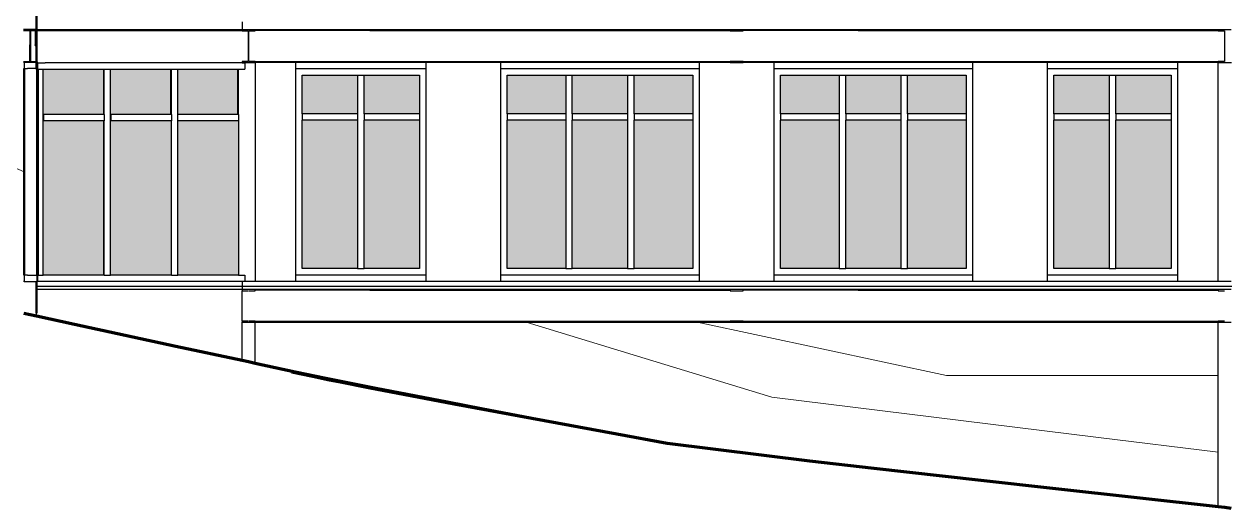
# Model space of a CAD drawing. Header units: metres. Extents: x -57 to 501, y 45 to 307.
# Drawn here: x -19.32 to -0.86, y 125.72 to 133.17 of the extents above; entities that cross this region are included whole.
import ezdxf

# ---------------------------------------------------------------- set-up
doc = ezdxf.new("R2010")
doc.units = ezdxf.units.M
doc.layers.add('atras', color=7, linetype='Continuous')
doc.layers.add('SectionCutEdges', color=7, linetype='Continuous')

msp = doc.modelspace()

# ---------------------------------------------------------------- hatches: boundary and pattern name
h = msp.add_hatch(color=256)
h.dxf.hatch_style = 1
h.set_gradient(color1=(147, 149, 152), name='HEMISPHERICAL')
h.paths.add_polyline_path([(-18.093, 132.469), (-19.023, 132.469), (-19.023, 131.775), (-19.017, 131.775), (-18.093, 131.775)])
h.paths.add_polyline_path([(-17.064, 132.469), (-17.987, 132.469), (-17.987, 131.775), (-17.981, 131.775), (-17.064, 131.775)])
h.paths.add_polyline_path([(-16.035, 132.469), (-16.952, 132.469), (-16.952, 131.775), (-16.035, 131.775)])
h.paths.add_polyline_path([(-18.093, 131.447), (-18.093, 131.606), (-18.093, 131.675), (-19.017, 131.675), (-19.023, 131.675), (-19.023, 129.304), (-18.093, 129.304), (-18.093, 129.716), (-18.093, 129.834), (-18.093, 130.716)])
h.paths.add_polyline_path([(-17.058, 131.621), (-17.058, 131.675), (-17.981, 131.675), (-17.987, 131.675), (-17.987, 129.304), (-17.058, 129.304), (-17.058, 129.572), (-17.058, 131.003)])
h.paths.add_polyline_path([(-16.023, 131.675), (-16.952, 131.675), (-16.952, 129.304), (-16.023, 129.304)])
h.paths.add_polyline_path([(-14.192, 132.379), (-15.042, 132.379), (-15.042, 131.784), (-14.192, 131.784)])
h.paths.add_polyline_path([(-13.242, 132.379), (-14.092, 132.379), (-14.092, 131.784), (-13.242, 131.784)])
h.paths.add_polyline_path([(-14.192, 131.684), (-15.042, 131.684), (-15.042, 129.404), (-14.192, 129.404)])
h.paths.add_polyline_path([(-13.242, 131.684), (-14.092, 131.684), (-14.092, 129.404), (-13.242, 129.404)])
h.paths.add_polyline_path([(-10.992, 132.379), (-11.892, 132.379), (-11.892, 131.784), (-10.992, 131.784)])
h.paths.add_polyline_path([(-10.042, 132.379), (-10.892, 132.379), (-10.892, 131.784), (-10.042, 131.784)])
h.paths.add_polyline_path([(-9.042, 132.379), (-9.942, 132.379), (-9.942, 131.784), (-9.042, 131.784)])
h.paths.add_polyline_path([(-10.992, 131.684), (-11.892, 131.684), (-11.892, 129.404), (-10.992, 129.404)])
h.paths.add_polyline_path([(-10.042, 131.684), (-10.892, 131.684), (-10.892, 129.404), (-10.042, 129.404)])
h.paths.add_polyline_path([(-9.042, 131.684), (-9.942, 131.684), (-9.942, 129.404), (-9.042, 129.404)])
h.paths.add_polyline_path([(-6.792, 132.379), (-7.692, 132.379), (-7.692, 131.784), (-6.792, 131.784)])
h.paths.add_polyline_path([(-5.842, 132.379), (-6.692, 132.379), (-6.692, 131.784), (-5.842, 131.784)])
h.paths.add_polyline_path([(-4.842, 132.379), (-5.742, 132.379), (-5.742, 131.784), (-4.842, 131.784)])
h.paths.add_polyline_path([(-6.792, 131.684), (-7.692, 131.684), (-7.692, 129.404), (-6.792, 129.404)])
h.paths.add_polyline_path([(-5.842, 131.684), (-6.692, 131.684), (-6.692, 129.404), (-5.842, 129.404)])
h.paths.add_polyline_path([(-4.842, 131.684), (-5.742, 131.684), (-5.742, 129.404), (-4.842, 129.404)])
h.paths.add_polyline_path([(-2.642, 132.379), (-3.492, 132.379), (-3.492, 131.784), (-2.642, 131.784)])
h.paths.add_polyline_path([(-1.692, 132.379), (-2.542, 132.379), (-2.542, 131.784), (-1.692, 131.784)])
h.paths.add_polyline_path([(-2.642, 131.684), (-3.492, 131.684), (-3.492, 129.404), (-2.642, 129.404)])
h.paths.add_polyline_path([(-1.692, 131.684), (-2.542, 131.684), (-2.542, 129.404), (-1.692, 129.404)])
h.paths.add_polyline_path([(0.273, 132.469), (0.267, 132.469), (-0.663, 132.469), (-0.663, 131.775), (-0.657, 131.775), (0.273, 131.775)])
h.paths.add_polyline_path([(1.308, 132.469), (1.296, 132.469), (0.373, 132.469), (0.373, 131.775), (0.379, 131.775), (1.296, 131.775), (1.308, 131.775)])
h.paths.add_polyline_path([(2.325, 132.469), (1.408, 132.469), (1.408, 131.775), (2.325, 131.775)])
h.paths.add_polyline_path([(0.273, 131.24), (0.273, 131.457), (0.273, 131.675), (0.267, 131.675), (-0.663, 131.675), (-0.663, 129.304), (0.273, 129.304), (0.273, 129.415), (0.273, 130.302), (0.273, 130.716)])
h.paths.add_polyline_path([(1.308, 131.473), (1.308, 131.584), (1.308, 131.675), (1.302, 131.675), (0.373, 131.675), (0.373, 129.304), (1.308, 129.304), (1.308, 130.568), (1.308, 130.716)])
h.paths.add_polyline_path([(2.337, 131.675), (1.408, 131.675), (1.408, 129.304), (2.337, 129.304)])
h.paths.add_polyline_path([(4.208, 132.379), (3.358, 132.379), (3.358, 131.784), (4.208, 131.784)])
h.paths.add_polyline_path([(5.158, 132.379), (4.308, 132.379), (4.308, 131.784), (5.158, 131.784)])
h.paths.add_polyline_path([(4.208, 131.684), (3.358, 131.684), (3.358, 129.404), (4.208, 129.404)])
h.paths.add_polyline_path([(5.158, 131.684), (4.308, 131.684), (4.308, 129.404), (5.158, 129.404)])
h.paths.add_polyline_path([(7.408, 132.379), (6.508, 132.379), (6.508, 131.784), (7.408, 131.784)])
h.paths.add_polyline_path([(8.358, 132.379), (7.508, 132.379), (7.508, 131.784), (8.358, 131.784)])
h.paths.add_polyline_path([(9.358, 132.379), (8.458, 132.379), (8.458, 131.784), (9.358, 131.784)])
h.paths.add_polyline_path([(7.408, 131.684), (6.508, 131.684), (6.508, 129.404), (7.408, 129.404)])
h.paths.add_polyline_path([(8.358, 131.684), (7.508, 131.684), (7.508, 129.404), (8.358, 129.404)])
h.paths.add_polyline_path([(9.358, 131.684), (8.458, 131.684), (8.458, 129.404), (9.358, 129.404)])
h.paths.add_polyline_path([(11.608, 132.379), (10.708, 132.379), (10.708, 131.784), (11.608, 131.784)])
h.paths.add_polyline_path([(12.558, 132.379), (11.708, 132.379), (11.708, 131.784), (12.558, 131.784)])
h.paths.add_polyline_path([(13.558, 132.379), (12.658, 132.379), (12.658, 131.784), (13.558, 131.784)])
h.paths.add_polyline_path([(11.608, 131.684), (10.708, 131.684), (10.708, 129.404), (11.608, 129.404)])
h.paths.add_polyline_path([(12.558, 131.684), (11.708, 131.684), (11.708, 129.404), (12.558, 129.404)])
h.paths.add_polyline_path([(13.558, 131.684), (12.658, 131.684), (12.658, 129.404), (13.558, 129.404)])
h.paths.add_polyline_path([(15.758, 132.379), (14.908, 132.379), (14.908, 131.784), (15.758, 131.784)])
h.paths.add_polyline_path([(16.708, 132.379), (15.858, 132.379), (15.858, 131.784), (16.708, 131.784)])
h.paths.add_polyline_path([(15.758, 131.684), (14.908, 131.684), (14.908, 129.404), (15.758, 129.404)])
h.paths.add_polyline_path([(16.708, 131.684), (15.858, 131.684), (15.858, 129.404), (16.708, 129.404)])

# ---------------------------------------------------------------- linework, layer by layer
at = {"lineweight": 50}
for p, q in [((-19.123, 132.469), (-19.123, 134.25)), ((-19.313, 129.304), (-19.313, 132.479)), ((-19.113, 132.479), (-19.113, 129.304)), ((-19.103, 129.304), (-19.103, 132.469)), ((-19.123, 129.204), (-19.123, 129.134)), ((-19.123, 129.134), (-19.123, 129.084)), ((-19.123, 128.716), (-19.123, 129.084))]:
    msp.add_line(p, q, dxfattribs=at)
for p, q in [((-19.223, 133.08), (-19.323, 133.08)), ((-19.223, 133.074), (-19.223, 133.08)), ((-19.123, 133.08), (-19.223, 133.08)), ((-19.145, 133.058), (-19.145, 132.844)), ((-19.123, 133.13), (-19.123, 133.08)), ((-19.123, 133.074), (-19.123, 133.08)), ((-19.121, 133.08), (-19.123, 133.074)), ((-19.123, 133.08), (-19.121, 133.08)), ((-19.123, 133.08), (-19.123, 133.074)), ((-19.123, 133.074), (-19.112, 133.074)), ((-19.121, 133.08), (-19.111, 133.08)), ((-19.111, 133.08), (-19.112, 133.074)), ((-19.145, 132.834), (-19.145, 132.844)), ((-19.145, 132.844), (-19.123, 132.844)), ((-19.145, 132.834), (-19.123, 132.834)), ((-19.123, 132.834), (-19.123, 132.844)), ((-19.123, 132.59), (-19.123, 132.834)), ((-19.103, 132.574), (-19.113, 132.574)), ((-19.103, 132.569), (-19.103, 132.574)), ((-19.103, 132.469), (-19.103, 132.569)), ((-19.313, 129.204), (-19.323, 129.204)), ((-19.103, 129.204), (-19.103, 129.304)), ((-19.123, 128.674), (-19.123, 128.716)), ((-15.967, 127.993), (-15.967, 128.037)), ((-15.767, 127.95), (-15.767, 128.002))]:
    msp.add_line(p, q)
at = {"color": 251, "true_color": 0x636466}
for p, q in [((-19.123, 133.065), (-16.065, 133.065)), ((-19.112, 133.074), (-18.886, 133.074)), ((-19.111, 133.08), (-18.885, 133.08)), ((-18.886, 133.074), (-18.876, 133.074)), ((-18.885, 133.08), (-18.875, 133.08)), ((-18.876, 133.074), (-16.065, 133.074)), ((-18.875, 133.08), (-15.967, 133.08)), ((-15.967, 133.074), (-16.065, 133.074)), ((-16.065, 133.074), (-16.065, 133.065)), ((-16.065, 133.065), (-16.008, 133.065)), ((-16.001, 133.065), (-15.967, 133.065)), ((-15.967, 133.2), (-15.967, 133.13)), ((-15.967, 133.13), (-15.967, 133.08)), ((-15.967, 133.074), (-15.967, 133.08)), ((-15.967, 133.08), (-15.867, 133.08)), ((-15.967, 133.08), (-15.967, 133.074)), ((-15.945, 133.074), (-15.967, 133.074)), ((-15.967, 133.074), (-15.967, 133.065)), ((-15.967, 133.065), (-15.967, 133.058)), ((-15.967, 133.065), (-15.945, 133.065)), ((-15.967, 133.058), (-15.945, 133.058)), ((-15.945, 133.065), (-15.945, 133.074)), ((-15.867, 133.074), (-15.945, 133.074)), ((-15.945, 133.058), (-15.872, 133.058)), ((-15.872, 133.058), (-15.872, 132.59)), ((-15.867, 133.074), (-15.867, 133.08)), ((-15.867, 133.08), (-15.767, 133.08)), ((-15.767, 133.074), (-15.867, 133.074)), ((-15.862, 133.058), (-15.767, 133.058)), ((-15.862, 132.844), (-15.862, 133.058)), ((-15.767, 133.074), (-15.767, 133.08)), ((-15.767, 133.08), (-0.967, 133.08)), ((-14.002, 133.074), (-15.767, 133.074)), ((-15.767, 133.065), (-15.767, 133.074)), ((-14.002, 133.065), (-15.767, 133.065)), ((-15.767, 133.058), (-15.767, 133.065)), ((-13.882, 133.074), (-14.002, 133.074)), ((-14.002, 133.074), (-14.002, 133.065)), ((-14.002, 133.065), (-13.945, 133.065)), ((-13.945, 133.065), (-13.938, 133.065)), ((-13.938, 133.065), (-13.882, 133.065)), ((-13.882, 133.065), (-13.882, 133.074)), ((-13.882, 133.074), (-12.177, 133.074)), ((-13.882, 133.065), (-12.177, 133.065)), ((-12.057, 133.074), (-12.177, 133.074)), ((-12.177, 133.074), (-12.177, 133.065)), ((-12.177, 133.065), (-12.12, 133.065)), ((-12.12, 133.065), (-12.113, 133.065)), ((-12.113, 133.065), (-12.057, 133.065)), ((-12.057, 133.065), (-12.057, 133.074)), ((-12.057, 133.074), (-10.352, 133.074)), ((-12.057, 133.065), (-10.352, 133.065)), ((-10.232, 133.074), (-10.352, 133.074)), ((-10.352, 133.074), (-10.352, 133.065)), ((-10.352, 133.065), (-10.295, 133.065)), ((-10.295, 133.065), (-10.288, 133.065)), ((-10.288, 133.065), (-10.232, 133.065)), ((-10.232, 133.065), (-10.232, 133.074)), ((-10.232, 133.074), (-8.467, 133.074)), ((-10.232, 133.065), (-8.467, 133.065)), ((-8.267, 133.074), (-8.467, 133.074)), ((-8.467, 133.074), (-8.467, 133.065)), ((-8.467, 133.065), (-8.467, 133.058)), ((-8.467, 133.058), (-8.372, 133.058)), ((-8.362, 133.058), (-8.267, 133.058)), ((-8.267, 133.065), (-8.267, 133.074)), ((-6.502, 133.074), (-8.267, 133.074)), ((-6.502, 133.065), (-8.267, 133.065)), ((-8.267, 133.058), (-8.267, 133.065)), ((-6.382, 133.074), (-6.502, 133.074)), ((-6.502, 133.074), (-6.502, 133.065)), ((-6.502, 133.065), (-6.445, 133.065)), ((-6.445, 133.065), (-6.438, 133.065)), ((-6.438, 133.065), (-6.382, 133.065)), ((-6.382, 133.065), (-6.382, 133.074)), ((-6.382, 133.074), (-4.677, 133.074)), ((-6.382, 133.065), (-4.677, 133.065)), ((-4.557, 133.074), (-4.677, 133.074)), ((-4.677, 133.074), (-4.677, 133.065)), ((-4.677, 133.065), (-4.62, 133.065)), ((-4.62, 133.065), (-4.613, 133.065)), ((-4.613, 133.065), (-4.557, 133.065)), ((-4.557, 133.065), (-4.557, 133.074)), ((-4.557, 133.074), (-2.852, 133.074)), ((-4.557, 133.065), (-2.852, 133.065)), ((-2.732, 133.074), (-2.852, 133.074)), ((-2.852, 133.074), (-2.852, 133.065)), ((-2.852, 133.065), (-2.795, 133.065)), ((-2.795, 133.065), (-2.788, 133.065)), ((-2.788, 133.065), (-2.732, 133.065)), ((-2.732, 133.065), (-2.732, 133.074)), ((-2.732, 133.074), (-0.967, 133.074)), ((-2.732, 133.065), (-0.967, 133.065)), ((-0.967, 133.074), (-0.967, 133.08)), ((-0.967, 133.08), (-0.867, 133.08)), ((-0.867, 133.074), (-0.967, 133.074)), ((-0.967, 133.074), (-0.967, 133.065)), ((-0.967, 133.065), (-0.967, 133.058)), ((-0.967, 133.058), (-0.872, 133.058)), ((-0.872, 133.058), (-0.872, 132.844)), ((-0.867, 133.074), (-0.867, 133.08)), ((-0.867, 133.08), (-0.767, 133.08)), ((-0.767, 133.074), (-0.867, 133.074)), ((-15.862, 132.834), (-15.862, 132.844)), ((-15.862, 132.59), (-15.862, 132.834)), ((-0.872, 132.844), (-0.872, 132.834)), ((-0.872, 132.834), (-0.872, 132.59)), ((-19.103, 132.569), (-19.005, 132.569)), ((-19.005, 132.569), (-18.994, 132.569)), ((-15.967, 132.569), (-18.994, 132.569)), ((-15.967, 132.59), (-15.967, 132.574)), ((-15.872, 132.59), (-15.967, 132.59)), ((-15.967, 132.569), (-15.967, 132.574)), ((-15.967, 132.574), (-15.867, 132.574)), ((-15.967, 132.569), (-15.923, 132.569)), ((-15.923, 132.569), (-15.923, 132.469)), ((-15.867, 132.574), (-15.767, 132.574)), ((-15.767, 132.59), (-15.862, 132.59)), ((-15.767, 132.59), (-8.467, 132.59)), ((-15.767, 132.579), (-15.767, 132.59)), ((-15.767, 132.579), (-8.467, 132.579)), ((-15.767, 132.574), (-15.767, 132.579)), ((-15.142, 132.574), (-15.767, 132.574)), ((-15.767, 132.574), (-15.767, 129.204)), ((-15.142, 132.479), (-15.142, 132.574)), ((-11.992, 132.574), (-13.142, 132.574)), ((-13.142, 132.574), (-13.142, 132.479)), ((-11.992, 132.479), (-11.992, 132.574)), ((-8.467, 132.574), (-8.942, 132.574)), ((-8.942, 132.574), (-8.942, 132.479)), ((-8.467, 132.59), (-8.467, 132.579)), ((-8.372, 132.59), (-8.467, 132.59)), ((-8.467, 132.579), (-8.467, 132.574)), ((-8.467, 132.574), (-8.267, 132.574)), ((-8.267, 132.59), (-8.362, 132.59)), ((-8.267, 132.59), (-0.967, 132.59)), ((-8.267, 132.579), (-8.267, 132.59)), ((-8.267, 132.579), (-0.967, 132.579)), ((-8.267, 132.574), (-8.267, 132.579)), ((-7.792, 132.574), (-8.267, 132.574)), ((-7.792, 132.479), (-7.792, 132.574)), ((-3.592, 132.574), (-4.742, 132.574)), ((-4.742, 132.574), (-4.742, 132.479)), ((-3.592, 132.479), (-3.592, 132.574)), ((-0.967, 132.574), (-1.592, 132.574)), ((-1.592, 132.574), (-1.592, 132.479)), ((-0.967, 132.59), (-0.967, 132.579)), ((-0.872, 132.59), (-0.967, 132.59)), ((-0.967, 132.579), (-0.967, 132.574)), ((-0.967, 129.204), (-0.967, 132.574)), ((-0.967, 132.574), (-0.763, 132.574)), ((-19.103, 132.469), (-19.023, 132.469)), ((-19.023, 132.469), (-18.093, 132.469)), ((-19.023, 131.775), (-19.023, 132.469)), ((-18.093, 132.469), (-18.093, 131.775)), ((-18.093, 132.469), (-18.087, 132.469)), ((-18.087, 132.469), (-17.987, 132.469)), ((-18.087, 131.775), (-18.087, 132.469)), ((-17.987, 132.469), (-17.064, 132.469)), ((-17.987, 131.775), (-17.987, 132.469)), ((-17.064, 132.469), (-17.064, 131.775)), ((-17.064, 132.469), (-17.052, 132.469)), ((-17.052, 132.469), (-16.952, 132.469)), ((-17.052, 131.775), (-17.052, 132.469)), ((-16.952, 132.469), (-16.035, 132.469)), ((-16.952, 131.775), (-16.952, 132.469)), ((-16.035, 132.469), (-16.035, 131.775)), ((-16.035, 132.469), (-16.023, 132.469)), ((-16.023, 132.469), (-15.923, 132.469)), ((-16.023, 131.775), (-16.023, 132.469)), ((-15.142, 132.479), (-13.142, 132.479)), ((-15.142, 129.304), (-15.142, 132.479)), ((-15.042, 131.784), (-15.042, 132.379)), ((-15.042, 132.379), (-14.192, 132.379)), ((-14.192, 132.379), (-14.092, 132.379)), ((-14.192, 132.379), (-14.192, 131.784)), ((-14.092, 131.784), (-14.092, 132.379)), ((-14.092, 132.379), (-13.242, 132.379)), ((-13.242, 132.379), (-13.242, 131.784)), ((-13.142, 132.479), (-13.142, 129.304)), ((-11.992, 129.304), (-11.992, 132.479)), ((-11.992, 132.479), (-8.942, 132.479)), ((-11.892, 131.784), (-11.892, 132.379)), ((-11.892, 132.379), (-10.992, 132.379)), ((-10.992, 132.379), (-10.892, 132.379)), ((-10.992, 132.379), (-10.992, 131.784)), ((-10.892, 132.379), (-10.042, 132.379)), ((-10.892, 131.784), (-10.892, 132.379)), ((-10.042, 132.379), (-9.942, 132.379)), ((-10.042, 132.379), (-10.042, 131.784)), ((-9.942, 131.784), (-9.942, 132.379)), ((-9.942, 132.379), (-9.042, 132.379)), ((-9.042, 132.379), (-9.042, 131.784)), ((-8.942, 132.479), (-8.942, 129.304)), ((-7.792, 129.304), (-7.792, 132.479)), ((-7.792, 132.479), (-4.742, 132.479)), ((-7.692, 131.784), (-7.692, 132.379)), ((-7.692, 132.379), (-6.792, 132.379)), ((-6.792, 132.379), (-6.692, 132.379)), ((-6.792, 132.379), (-6.792, 131.784)), ((-6.692, 132.379), (-5.842, 132.379)), ((-6.692, 131.784), (-6.692, 132.379)), ((-5.842, 132.379), (-5.842, 131.784)), ((-5.842, 132.379), (-5.742, 132.379)), ((-5.742, 131.784), (-5.742, 132.379)), ((-5.742, 132.379), (-4.842, 132.379)), ((-4.842, 132.379), (-4.842, 131.784)), ((-4.742, 132.479), (-4.742, 129.304)), ((-3.592, 132.479), (-1.592, 132.479)), ((-3.592, 129.304), (-3.592, 132.479)), ((-3.492, 131.784), (-3.492, 132.379)), ((-3.492, 132.379), (-2.642, 132.379)), ((-2.642, 132.379), (-2.542, 132.379)), ((-2.642, 132.379), (-2.642, 131.784)), ((-2.542, 131.784), (-2.542, 132.379)), ((-2.542, 132.379), (-1.692, 132.379)), ((-1.692, 132.379), (-1.692, 131.784)), ((-1.592, 132.479), (-1.592, 129.304)), ((-19.023, 131.716), (-19.023, 131.775)), ((-19.017, 131.775), (-19.023, 131.775)), ((-18.093, 131.775), (-19.017, 131.775)), ((-19.017, 131.775), (-19.017, 131.716)), ((-18.087, 131.775), (-18.093, 131.775)), ((-18.087, 131.775), (-18.087, 131.675)), ((-17.987, 131.716), (-17.987, 131.775)), ((-17.981, 131.775), (-17.987, 131.775)), ((-17.064, 131.775), (-17.981, 131.775)), ((-17.981, 131.775), (-17.981, 131.716)), ((-17.052, 131.775), (-17.064, 131.775)), ((-17.052, 131.775), (-17.052, 131.675)), ((-16.035, 131.775), (-16.952, 131.775)), ((-16.952, 131.675), (-16.952, 131.775)), ((-16.023, 131.775), (-16.035, 131.775)), ((-16.023, 131.775), (-16.023, 131.675)), ((-14.192, 131.784), (-15.042, 131.784)), ((-15.042, 131.784), (-15.042, 131.684)), ((-14.192, 131.784), (-14.192, 131.684)), ((-13.242, 131.784), (-14.092, 131.784)), ((-14.092, 131.784), (-14.092, 131.684)), ((-13.242, 131.784), (-13.242, 131.684)), ((-10.992, 131.784), (-11.892, 131.784)), ((-11.892, 131.784), (-11.892, 131.684)), ((-10.992, 131.784), (-10.992, 131.684)), ((-10.042, 131.784), (-10.892, 131.784)), ((-10.892, 131.784), (-10.892, 131.684)), ((-10.042, 131.784), (-10.042, 131.684)), ((-9.042, 131.784), (-9.942, 131.784)), ((-9.942, 131.784), (-9.942, 131.684)), ((-9.042, 131.784), (-9.042, 131.684)), ((-6.792, 131.784), (-7.692, 131.784)), ((-7.692, 131.784), (-7.692, 131.684)), ((-6.792, 131.784), (-6.792, 131.684)), ((-5.842, 131.784), (-6.692, 131.784)), ((-6.692, 131.784), (-6.692, 131.684)), ((-5.842, 131.784), (-5.842, 131.684)), ((-4.842, 131.784), (-5.742, 131.784)), ((-5.742, 131.784), (-5.742, 131.684)), ((-4.842, 131.784), (-4.842, 131.684)), ((-2.642, 131.784), (-3.492, 131.784)), ((-3.492, 131.784), (-3.492, 131.684)), ((-2.642, 131.784), (-2.642, 131.684)), ((-1.692, 131.784), (-2.542, 131.784)), ((-2.542, 131.784), (-2.542, 131.684)), ((-1.692, 131.784), (-1.692, 131.684)), ((-19.017, 131.716), (-19.023, 131.716)), ((-19.023, 131.675), (-19.023, 131.716)), ((-19.023, 129.304), (-19.023, 131.675)), ((-19.023, 131.675), (-19.017, 131.675)), ((-19.017, 131.716), (-19.017, 131.675)), ((-18.093, 131.675), (-19.017, 131.675)), ((-18.093, 131.675), (-18.087, 131.675)), ((-18.093, 131.675), (-18.093, 131.606)), ((-18.093, 131.606), (-18.093, 131.447)), ((-18.087, 131.607), (-18.087, 131.675)), ((-18.087, 131.448), (-18.087, 131.607)), ((-17.981, 131.716), (-17.987, 131.716)), ((-17.987, 131.675), (-17.987, 131.716)), ((-17.987, 129.304), (-17.987, 131.675)), ((-17.987, 131.675), (-17.981, 131.675)), ((-17.981, 131.716), (-17.981, 131.675)), ((-17.058, 131.675), (-17.981, 131.675)), ((-17.058, 131.675), (-17.052, 131.675)), ((-17.058, 131.675), (-17.058, 131.621)), ((-17.058, 131.621), (-17.058, 131.003)), ((-17.052, 131.622), (-17.052, 131.675)), ((-17.052, 131.011), (-17.052, 131.622)), ((-16.023, 131.675), (-16.952, 131.675)), ((-16.952, 129.304), (-16.952, 131.675)), ((-16.023, 131.675), (-16.023, 129.304)), ((-14.192, 131.684), (-15.042, 131.684)), ((-15.042, 129.404), (-15.042, 131.684)), ((-14.192, 131.684), (-14.192, 129.404)), ((-13.242, 131.684), (-14.092, 131.684)), ((-14.092, 129.404), (-14.092, 131.684)), ((-13.242, 131.684), (-13.242, 129.404)), ((-10.992, 131.684), (-11.892, 131.684)), ((-11.892, 129.404), (-11.892, 131.684)), ((-10.992, 131.684), (-10.992, 129.404)), ((-10.042, 131.684), (-10.892, 131.684)), ((-10.892, 129.404), (-10.892, 131.684)), ((-10.042, 131.684), (-10.042, 129.404)), ((-9.042, 131.684), (-9.942, 131.684)), ((-9.942, 129.404), (-9.942, 131.684)), ((-9.042, 131.684), (-9.042, 129.404)), ((-6.792, 131.684), (-7.692, 131.684)), ((-7.692, 129.404), (-7.692, 131.684)), ((-6.792, 131.684), (-6.792, 129.404)), ((-5.842, 131.684), (-6.692, 131.684)), ((-6.692, 129.404), (-6.692, 131.684)), ((-5.842, 131.684), (-5.842, 129.404)), ((-4.842, 131.684), (-5.742, 131.684)), ((-5.742, 129.404), (-5.742, 131.684)), ((-4.842, 131.684), (-4.842, 129.404)), ((-2.642, 131.684), (-3.492, 131.684)), ((-3.492, 129.404), (-3.492, 131.684)), ((-2.642, 131.684), (-2.642, 129.404)), ((-1.692, 131.684), (-2.542, 131.684)), ((-2.542, 129.404), (-2.542, 131.684)), ((-1.692, 131.684), (-1.692, 129.404)), ((-18.093, 131.447), (-18.093, 130.716)), ((-18.087, 130.716), (-18.087, 131.448)), ((-17.058, 131.003), (-17.058, 129.572)), ((-17.052, 129.57), (-17.052, 131.011)), ((-18.093, 130.716), (-18.093, 129.834)), ((-18.087, 129.833), (-18.087, 130.716)), ((-18.093, 129.834), (-18.093, 129.716)), ((-18.087, 129.716), (-18.087, 129.833)), ((-18.093, 129.716), (-18.093, 129.304)), ((-18.087, 129.304), (-18.087, 129.716)), ((-17.058, 129.572), (-17.058, 129.304)), ((-17.052, 129.304), (-17.052, 129.57)), ((-14.192, 129.404), (-15.042, 129.404)), ((-14.192, 129.404), (-14.092, 129.404)), ((-13.242, 129.404), (-14.092, 129.404)), ((-10.992, 129.404), (-11.892, 129.404)), ((-10.992, 129.404), (-10.892, 129.404)), ((-10.042, 129.404), (-10.892, 129.404)), ((-10.042, 129.404), (-9.942, 129.404)), ((-9.042, 129.404), (-9.942, 129.404)), ((-6.792, 129.404), (-7.692, 129.404)), ((-6.792, 129.404), (-6.692, 129.404)), ((-5.842, 129.404), (-6.692, 129.404)), ((-5.842, 129.404), (-5.742, 129.404)), ((-4.842, 129.404), (-5.742, 129.404)), ((-2.642, 129.404), (-3.492, 129.404)), ((-2.642, 129.404), (-2.542, 129.404)), ((-1.692, 129.404), (-2.542, 129.404)), ((-19.103, 129.304), (-19.023, 129.304)), ((-15.967, 129.204), (-19.103, 129.204)), ((-18.093, 129.304), (-19.023, 129.304)), ((-18.087, 129.304), (-18.093, 129.304)), ((-18.087, 129.304), (-17.987, 129.304)), ((-17.058, 129.304), (-17.987, 129.304)), ((-17.052, 129.304), (-17.058, 129.304)), ((-17.052, 129.304), (-16.952, 129.304)), ((-16.023, 129.304), (-16.952, 129.304)), ((-16.023, 129.304), (-15.923, 129.304)), ((-15.967, 129.204), (-15.967, 129.134)), ((-15.923, 129.204), (-15.967, 129.204)), ((-15.923, 129.304), (-15.923, 129.204)), ((-15.867, 129.204), (-15.923, 129.204)), ((-15.767, 129.204), (-15.867, 129.204)), ((-15.142, 129.204), (-15.767, 129.204)), ((-13.142, 129.304), (-15.142, 129.304)), ((-15.142, 129.204), (-15.142, 129.304)), ((-13.142, 129.204), (-15.142, 129.204)), ((-13.142, 129.304), (-13.142, 129.204)), ((-11.992, 129.204), (-13.142, 129.204)), ((-8.942, 129.304), (-11.992, 129.304)), ((-11.992, 129.204), (-11.992, 129.304)), ((-8.942, 129.204), (-11.992, 129.204)), ((-8.942, 129.304), (-8.942, 129.204)), ((-7.792, 129.204), (-8.942, 129.204)), ((-4.742, 129.304), (-7.792, 129.304)), ((-7.792, 129.204), (-7.792, 129.304)), ((-4.742, 129.204), (-7.792, 129.204)), ((-4.742, 129.304), (-4.742, 129.204)), ((-3.592, 129.204), (-4.742, 129.204)), ((-1.592, 129.304), (-3.592, 129.304)), ((-3.592, 129.204), (-3.592, 129.304)), ((-1.592, 129.204), (-3.592, 129.204)), ((-1.592, 129.304), (-1.592, 129.204)), ((-0.967, 129.204), (-1.592, 129.204)), ((-0.867, 129.204), (-0.967, 129.204)), ((-0.767, 129.204), (-0.867, 129.204)), ((-19.123, 129.134), (-15.967, 129.134)), ((-19.123, 129.084), (-17.273, 129.084)), ((-17.273, 129.084), (-15.967, 129.084)), ((-15.967, 129.134), (-0.745, 129.134)), ((-15.967, 129.134), (-15.967, 129.084)), ((-15.967, 129.079), (-15.967, 129.084)), ((-15.967, 129.084), (-15.867, 129.084)), ((-15.967, 129.084), (-15.967, 129.079)), ((-15.967, 129.079), (-15.967, 129.063)), ((-15.867, 129.079), (-15.967, 129.079)), ((-15.967, 129.063), (-15.872, 129.063)), ((-15.967, 128.919), (-15.967, 129.063)), ((-15.867, 129.079), (-15.867, 129.084)), ((-15.867, 129.084), (-15.767, 129.084)), ((-15.767, 129.079), (-15.867, 129.079)), ((-15.862, 129.063), (-15.767, 129.063)), ((-15.767, 129.079), (-15.767, 129.084)), ((-15.767, 129.084), (-15.526, 129.084)), ((-15.767, 129.069), (-15.767, 129.079)), ((-15.508, 129.079), (-15.767, 129.079)), ((-14.002, 129.069), (-15.767, 129.069)), ((-15.767, 129.063), (-15.767, 129.069)), ((-15.526, 129.084), (-3.964, 129.084)), ((-14.002, 129.079), (-15.508, 129.079)), ((-13.882, 129.079), (-14.002, 129.079)), ((-14.002, 129.079), (-14.002, 129.069)), ((-14.002, 129.069), (-13.945, 129.069)), ((-13.945, 129.069), (-13.938, 129.069)), ((-13.938, 129.069), (-13.882, 129.069)), ((-13.882, 129.069), (-13.882, 129.079)), ((-13.882, 129.079), (-12.177, 129.079)), ((-13.882, 129.069), (-12.177, 129.069)), ((-12.057, 129.079), (-12.177, 129.079)), ((-12.177, 129.079), (-12.177, 129.069)), ((-12.177, 129.069), (-12.12, 129.069)), ((-12.12, 129.069), (-12.113, 129.069)), ((-12.113, 129.069), (-12.057, 129.069)), ((-12.057, 129.069), (-12.057, 129.079)), ((-12.057, 129.079), (-10.352, 129.079)), ((-12.057, 129.069), (-10.352, 129.069)), ((-10.232, 129.079), (-10.352, 129.079)), ((-10.352, 129.079), (-10.352, 129.069)), ((-10.352, 129.069), (-10.295, 129.069)), ((-10.295, 129.069), (-10.288, 129.069)), ((-10.288, 129.069), (-10.232, 129.069)), ((-10.232, 129.069), (-10.232, 129.079)), ((-10.232, 129.079), (-8.467, 129.079)), ((-10.232, 129.069), (-8.467, 129.069)), ((-8.267, 129.079), (-8.467, 129.079)), ((-8.467, 129.079), (-8.467, 129.069)), ((-8.467, 129.069), (-8.467, 129.063)), ((-8.467, 129.063), (-8.372, 129.063)), ((-8.362, 129.063), (-8.267, 129.063)), ((-8.267, 129.069), (-8.267, 129.079)), ((-6.502, 129.079), (-8.267, 129.079)), ((-6.502, 129.069), (-8.267, 129.069)), ((-8.267, 129.063), (-8.267, 129.069)), ((-6.382, 129.079), (-6.502, 129.079)), ((-6.502, 129.079), (-6.502, 129.069)), ((-6.502, 129.069), (-6.445, 129.069)), ((-6.445, 129.069), (-6.438, 129.069)), ((-6.438, 129.069), (-6.382, 129.069)), ((-6.382, 129.069), (-6.382, 129.079)), ((-6.382, 129.079), (-4.677, 129.079)), ((-6.382, 129.069), (-4.677, 129.069)), ((-4.557, 129.079), (-4.677, 129.079)), ((-4.677, 129.079), (-4.677, 129.069)), ((-4.677, 129.069), (-4.62, 129.069)), ((-4.62, 129.069), (-4.613, 129.069)), ((-4.613, 129.069), (-4.557, 129.069)), ((-4.557, 129.069), (-4.557, 129.079)), ((-4.557, 129.079), (-3.913, 129.079)), ((-4.557, 129.069), (-2.852, 129.069)), ((-3.964, 129.084), (-1.169, 129.084)), ((-3.913, 129.079), (-2.852, 129.079)), ((-2.732, 129.079), (-2.852, 129.079)), ((-2.852, 129.079), (-2.852, 129.069)), ((-2.852, 129.069), (-2.795, 129.069)), ((-2.795, 129.069), (-2.788, 129.069)), ((-2.788, 129.069), (-2.732, 129.069)), ((-2.732, 129.069), (-2.732, 129.079)), ((-2.732, 129.079), (-1.161, 129.079)), ((-2.732, 129.069), (-0.967, 129.069)), ((-1.169, 129.084), (-0.967, 129.084)), ((-1.161, 129.079), (-0.967, 129.079)), ((-0.967, 129.079), (-0.967, 129.084)), ((-0.967, 129.084), (-0.867, 129.084)), ((-0.867, 129.079), (-0.967, 129.079)), ((-0.967, 129.079), (-0.967, 129.069)), ((-0.967, 129.069), (-0.967, 129.063)), ((-0.967, 129.063), (-0.872, 129.063)), ((-0.867, 129.079), (-0.867, 129.084)), ((-0.867, 129.084), (-0.767, 129.084)), ((-0.767, 129.079), (-0.867, 129.079)), ((-15.967, 128.716), (-15.967, 128.919)), ((-15.967, 128.595), (-15.967, 128.716)), ((-15.967, 128.595), (-15.967, 128.579)), ((-15.872, 128.595), (-15.967, 128.595)), ((-15.967, 128.579), (-15.867, 128.579)), ((-15.967, 128.23), (-15.967, 128.579)), ((-15.867, 128.579), (-15.767, 128.579)), ((-15.767, 128.595), (-15.862, 128.595)), ((-15.767, 128.595), (-8.467, 128.595)), ((-15.767, 128.579), (-15.767, 128.595)), ((-15.767, 128.205), (-15.767, 128.579)), ((-15.767, 128.579), (-14.017, 128.579)), ((-14.017, 128.579), (-13.679, 128.579)), ((-13.679, 128.579), (-9.526, 128.579)), ((-9.526, 128.579), (-8.976, 128.579)), ((-8.976, 128.579), (-8.467, 128.579)), ((-8.467, 128.595), (-8.467, 128.579)), ((-8.372, 128.595), (-8.467, 128.595)), ((-8.467, 128.579), (-8.464, 128.579)), ((-8.464, 128.579), (-8.267, 128.579)), ((-8.267, 128.595), (-8.362, 128.595)), ((-8.267, 128.595), (-0.967, 128.595)), ((-8.267, 128.579), (-8.267, 128.595)), ((-8.267, 128.579), (-0.967, 128.579)), ((-0.967, 128.595), (-0.967, 128.579)), ((-0.872, 128.595), (-0.967, 128.595)), ((-0.967, 128.579), (-0.867, 128.579)), ((-0.967, 128.418), (-0.967, 128.579)), ((-0.867, 128.579), (-0.767, 128.579)), ((-0.967, 127.716), (-0.967, 128.418)), ((-15.967, 128.037), (-15.967, 128.23)), ((-15.767, 128.002), (-15.767, 128.205)), ((-0.967, 127.01), (-0.967, 127.716)), ((-0.967, 126.716), (-0.967, 127.01)), ((-0.967, 126.701), (-0.967, 126.716)), ((-0.967, 126.691), (-0.967, 126.701)), ((-0.967, 126.621), (-0.967, 126.691)), ((-0.967, 125.917), (-0.967, 126.621)), ((-0.967, 125.857), (-0.967, 125.917)), ((-0.967, 125.743), (-0.967, 125.857))]:
    msp.add_line(p, q, dxfattribs=at)
at = {"color": 9, "lineweight": 5, "true_color": 0xc7c8ca}
for points in [[(-19.313, 130.892), (-20.361, 131.345), (-22.361, 131.345), (-25.422, 131.909), (-26.823, 132.574)], [(-0.967, 126.577), (-2.807, 126.805), (-7.825, 127.426), (-11.603, 128.579)], [(-0.967, 127.757), (-5.143, 127.757), (-8.976, 128.579)]]:
    msp.add_lwpolyline(points, dxfattribs=at)
at = {"layer": 'atras', "lineweight": 80}
for p, q in [((-19.321, 128.716), (-19.223, 128.695)), ((-19.223, 128.695), (-19.123, 128.674)), ((-19.123, 128.674), (-18.54, 128.548)), ((-18.54, 128.548), (-16.982, 128.212)), ((-16.982, 128.212), (-15.967, 127.993)), ((-15.967, 127.993), (-15.867, 127.972)), ((-15.867, 127.972), (-15.767, 127.95)), ((-15.767, 127.95), (-15.15, 127.817)), ((-15.202, 127.816), (-14.905, 127.752)), ((-15.15, 127.817), (-14.681, 127.716)), ((-14.905, 127.752), (-14.807, 127.731)), ((-14.807, 127.731), (-14.741, 127.716)), ((-14.741, 127.716), (-14.624, 127.694)), ((-14.681, 127.716), (-13.909, 127.566)), ((-14.624, 127.694), (-14.477, 127.665)), ((-14.477, 127.665), (-14.022, 127.576)), ((-14.022, 127.576), (-12.71, 127.321)), ((-13.909, 127.566), (-12.817, 127.354)), ((-12.817, 127.354), (-12.293, 127.252)), ((-12.71, 127.321), (-11.515, 127.1)), ((-12.293, 127.252), (-11.515, 127.1)), ((-11.515, 127.1), (-10.21, 126.859)), ((-10.21, 126.859), (-9.435, 126.716)), ((-9.435, 126.716), (-7.248, 126.444)), ((-7.248, 126.444), (-6.261, 126.334)), ((-6.261, 126.334), (-4.663, 126.156)), ((-4.663, 126.156), (-3.468, 126.022)), ((-3.468, 126.022), (-0.967, 125.743)), ((-0.967, 125.743), (-0.867, 125.732)), ((-0.867, 125.732), (-0.767, 125.72))]:
    msp.add_line(p, q, dxfattribs=at)
at = {"layer": 'SectionCutEdges'}
for p, q in [((-19.323, 133.074), (-19.223, 133.074)), ((-19.228, 133.058), (-19.323, 133.058)), ((-19.228, 133.058), (-19.228, 132.844)), ((-19.223, 133.074), (-19.123, 133.074)), ((-19.218, 133.058), (-19.218, 132.59)), ((-19.145, 133.058), (-19.218, 133.058)), ((-19.123, 133.058), (-19.145, 133.058)), ((-19.123, 133.2), (-19.123, 133.13)), ((-19.123, 133.074), (-19.123, 133.065)), ((-19.123, 133.065), (-19.123, 133.058)), ((-19.228, 132.834), (-19.228, 132.844)), ((-19.228, 132.59), (-19.228, 132.834)), ((-19.323, 132.59), (-19.228, 132.59)), ((-19.313, 132.574), (-19.323, 132.574)), ((-19.123, 132.579), (-19.313, 132.579)), ((-19.313, 132.579), (-19.313, 132.574)), ((-19.123, 132.574), (-19.313, 132.574)), ((-19.313, 132.574), (-19.313, 132.479)), ((-19.218, 132.59), (-19.123, 132.59)), ((-19.123, 132.59), (-19.123, 132.579)), ((-19.113, 132.579), (-19.123, 132.579)), ((-19.123, 132.579), (-19.123, 132.574)), ((-19.113, 132.574), (-19.113, 132.579)), ((-19.113, 132.479), (-19.113, 132.574)), ((-19.313, 132.479), (-19.263, 132.479)), ((-19.113, 132.479), (-19.263, 132.479)), ((-19.313, 129.304), (-19.313, 129.204)), ((-19.263, 129.304), (-19.313, 129.304)), ((-19.313, 129.204), (-19.223, 129.204)), ((-19.263, 129.304), (-19.113, 129.304)), ((-19.223, 129.204), (-19.123, 129.204)), ((-19.113, 129.204), (-19.123, 129.204)), ((-19.113, 129.204), (-19.113, 129.304)), ((-19.103, 129.204), (-19.113, 129.204))]:
    msp.add_line(p, q, dxfattribs=at)

doc.saveas('drawing.dxf')
